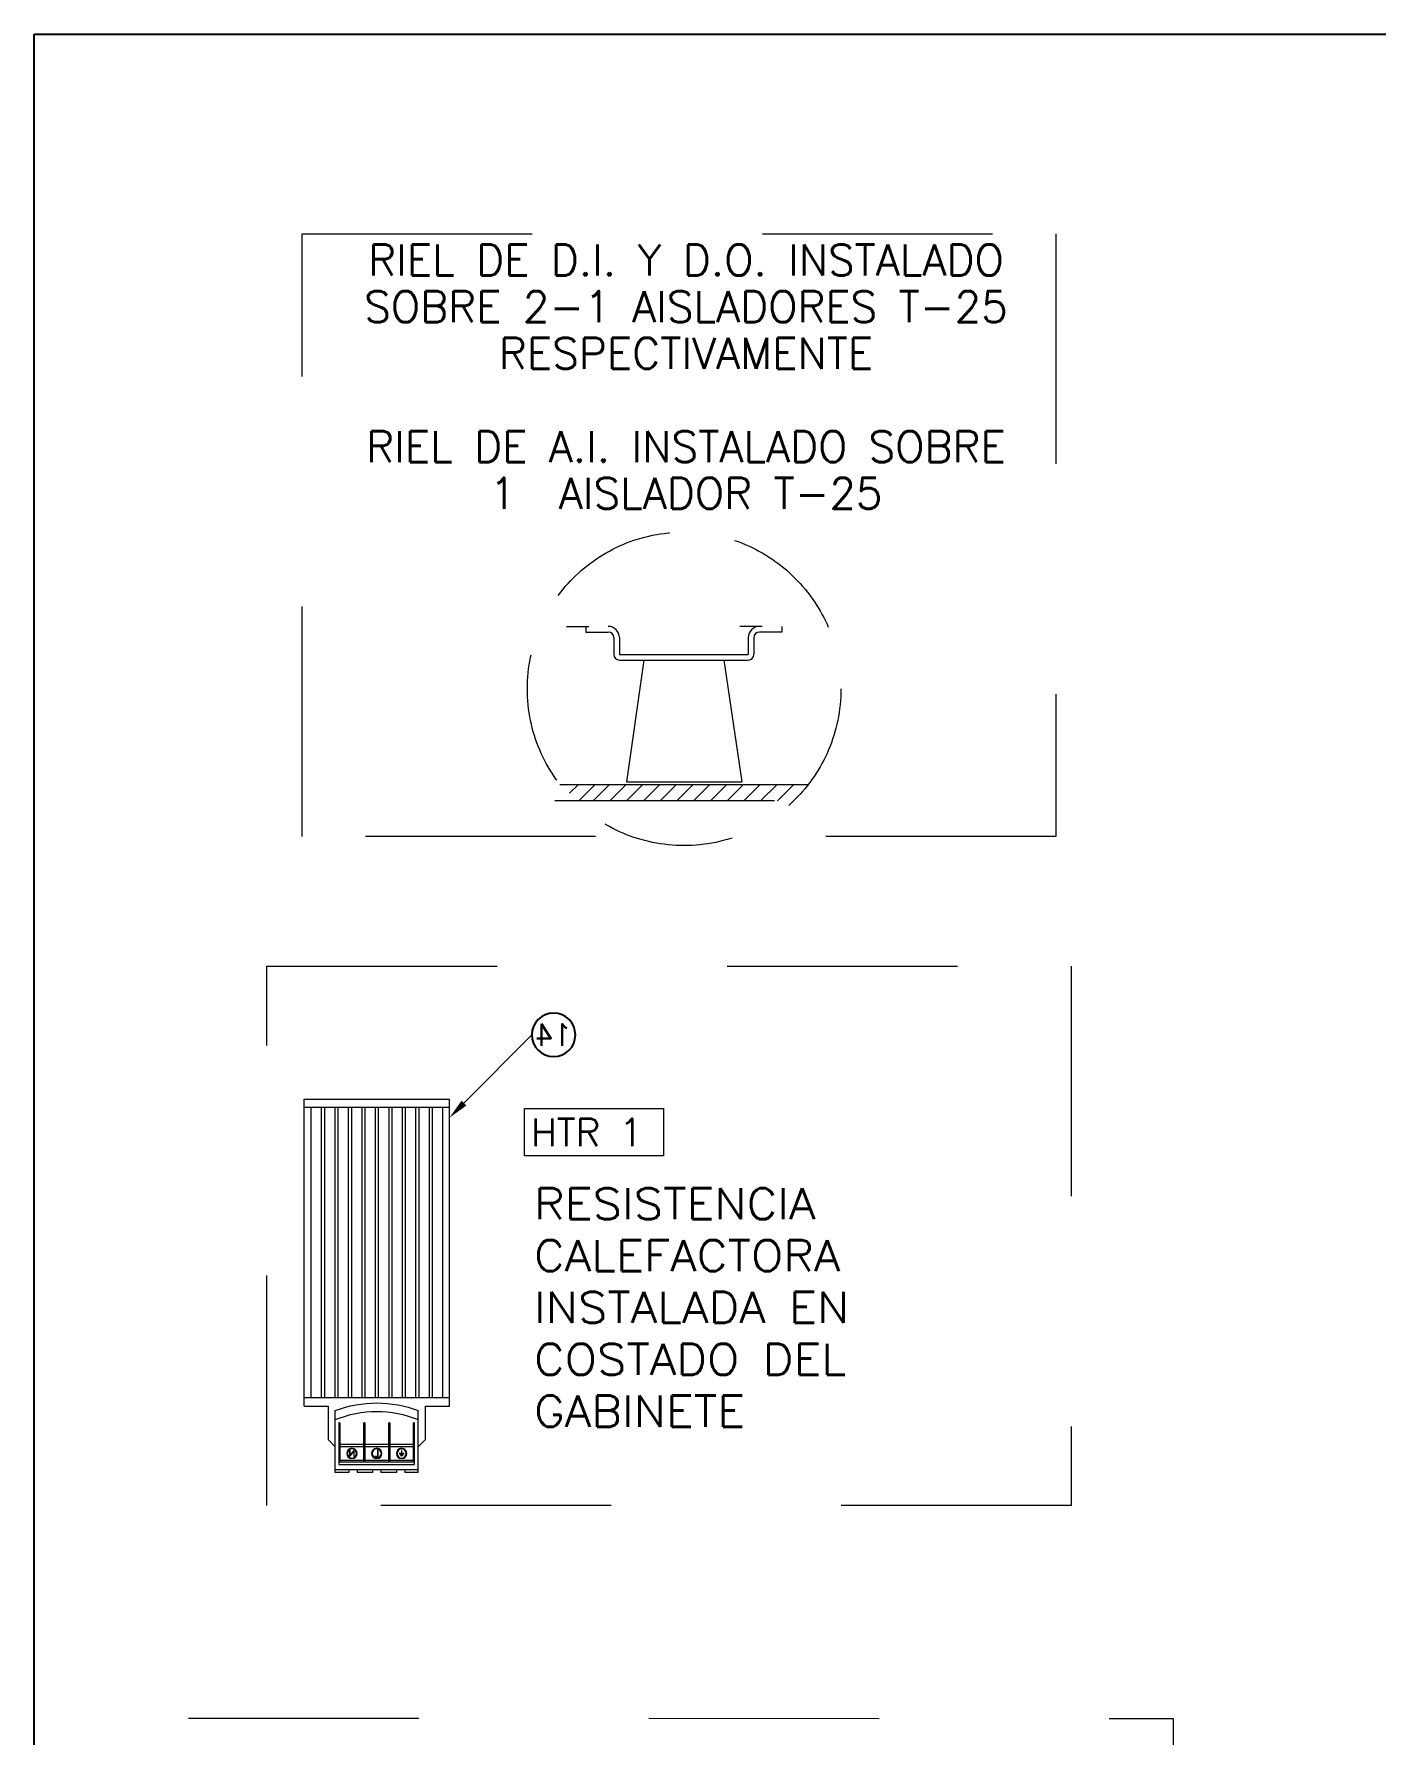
# Model space of a CAD drawing. Header units: millimetres. Extents: x 2205 to 3814, y 620 to 2277.
# Drawn here: x 2205 to 2852, y 1456 to 2277 of the extents above; entities that cross this region are included whole.
import ezdxf
from ezdxf import colors
from ezdxf.entities.mleader import LeaderData, LeaderLine
from ezdxf.enums import TextEntityAlignment as Align
from ezdxf.math import Vec2, Vec3

# ---------------------------------------------------------------- set-up
doc = ezdxf.new("R2010")
doc.units = ezdxf.units.MM
doc.set_wipeout_variables(frame=1)
doc.linetypes.add('Dashed', pattern=[2, 1, -1])
doc.linetypes.add('LÍNEAS_OCULTAS', pattern=[9.525, 6.35, -3.175])
doc.layers.add('BARRA DE TIERRAS', color=255, linetype='Continuous')
for name, color, linetype, lineweight in [('EL-componentes', 7, 'Continuous', 25), ('EL-Cotas', 7, 'Continuous', 18), ('EL-Invisibles', 7, 'LÍNEAS_OCULTAS', 20), ('FO-Texto', 7, 'Continuous', 20)]:
    doc.layers.add(name, color=color, linetype=linetype, lineweight=lineweight)
doc.styles.add('ROMANS', font='romans.shx', dxfattribs={"height": 14})
doc.styles.get("Standard").update_dxf_attribs({"font": 'arial.ttf'})

# ---------------------------------------------------------------- blocks, each defined once
blk = doc.blocks.new('NSYCR55WU2')
at = {"lineweight": 20}
blk.add_wipeout([(-70, 74), (-70, -74), (-58.5, -74), (-58.5, -90.1), (-55, -93.6), (-55, -106), (-48.5, -106), (-48.5, -104.6), (-44.5, -104.6), (-44.5, -106), (-37, -106), (-37, -104.6), (-33, -104.6), (-33, -106), (-25.5, -106), (-25.5, -104.6), (-21.5, -104.6), (-21.5, -106), (-15, -106), (-15, -93.6), (-11.5, -90.1), (-11.5, -74), (0, -74), (0, 74)], dxfattribs=at).dxf.layer = 'EL-componentes'
at = {"layer": 'EL-componentes', "linetype": 'Continuous', "lineweight": 20}
for p, q in [((-70, -74), (-70, 74)), ((0, 74), (-70, 74)), ((0, -74), (0, 74)), ((-70, 70), (0, 70)), ((-66.75, 70), (-66.75, -70)), ((-61.75, 70), (-61.75, -70)), ((-60.25, 70), (-60.25, -70)), ((-55.25, 70), (-55.25, -70)), ((-53.75, 70), (-53.75, -70)), ((-48.75, 70), (-48.75, -70)), ((-47.25, 70), (-47.25, -70)), ((-42.25, 70), (-42.25, -70)), ((-40.75, 70), (-40.75, -70)), ((-35.75, 70), (-35.75, -70)), ((-34.25, 70), (-34.25, -70)), ((-29.25, 70), (-29.25, -70)), ((-27.75, 70), (-27.75, -70)), ((-22.75, 70), (-22.75, -70)), ((-21.25, 70), (-21.25, -70)), ((-16.25, 70), (-16.25, -70)), ((-14.75, 70), (-14.75, -70)), ((-9.75, 70), (-9.75, -70)), ((-8.25, 70), (-8.25, -70)), ((-3.25, 70), (-3.25, -70)), ((-70, -70), (0, -70)), ((-58.5, -74), (-70, -74)), ((-58.5, -90.1), (-58.5, -74)), ((-55, -106), (-55, -76.1)), ((-15, -106), (-15, -76.1)), ((0, -74), (-11.5, -74)), ((-11.5, -74), (-11.5, -90.1)), ((-58.5, -90.1), (-55, -93.6)), ((-53.25, -82.1), (-52.75, -82.1)), ((-53.25, -102.1), (-53.25, -82.1)), ((-53.25, -86), (-52.75, -86)), ((-52.75, -101.1), (-52.75, -82.1)), ((-41.25, -82.1), (-40.75, -82.1)), ((-41.25, -82.1), (-41.25, -101.1)), ((-41.25, -86), (-40.75, -86)), ((-40.75, -101.1), (-40.75, -82.1)), ((-29.25, -82.1), (-28.75, -82.1)), ((-29.25, -82.1), (-29.25, -101.1)), ((-29.25, -86), (-28.75, -86)), ((-28.75, -101.1), (-28.75, -82.1)), ((-17.25, -82.1), (-16.75, -82.1)), ((-17.25, -82.1), (-17.25, -101.1)), ((-17.25, -86), (-16.75, -86)), ((-16.75, -82.1), (-16.75, -102.1)), ((-15, -93.6), (-11.5, -90.1)), ((-52.75, -92.6), (-41.25, -92.6)), ((-52.75, -93.6), (-41.25, -93.6)), ((-48.25, -96.8), (-47.05, -96.8)), ((-48.25, -96.9), (-48.25, -96.8)), ((-45.75, -96.9), (-48.25, -96.9)), ((-47.79, -97.26), (-46.21, -97.26)), ((-47.79, -97.36), (-47.79, -97.26)), ((-46.21, -97.36), (-47.79, -97.36)), ((-47.51, -97.8), (-46.49, -97.8)), ((-47.51, -97.9), (-47.51, -97.8)), ((-46.49, -97.9), (-47.51, -97.9)), ((-47.05, -95.4), (-46.95, -95.4)), ((-47.05, -96.8), (-47.05, -95.4)), ((-46.95, -95.4), (-46.95, -96.8)), ((-46.95, -96.8), (-45.75, -96.8)), ((-46.49, -97.8), (-46.49, -97.9)), ((-46.21, -97.26), (-46.21, -97.36)), ((-45.75, -96.8), (-45.75, -96.9)), ((-40.75, -92.6), (-29.25, -92.6)), ((-40.75, -93.6), (-29.25, -93.6)), ((-35.68, -95.12), (-35.36, -95.12)), ((-35.68, -98.65), (-35.68, -95.12)), ((-35.36, -95.12), (-35.36, -98.29)), ((-35.36, -98.29), (-34, -98.29)), ((-34, -98.29), (-34, -98.65)), ((-28.75, -92.6), (-17.25, -92.6)), ((-28.75, -93.6), (-17.25, -93.6)), ((-24.15, -95.35), (-24.1, -95.35)), ((-24.15, -98.35), (-24.15, -95.35)), ((-23.88, -98.35), (-24.15, -98.35)), ((-22.12, -97.71), (-24.1, -95.35)), ((-23.88, -95.99), (-21.91, -98.35)), ((-23.88, -95.99), (-23.88, -98.35)), ((-22.12, -95.35), (-21.85, -95.35)), ((-22.12, -97.71), (-22.12, -95.35)), ((-21.85, -98.35), (-21.91, -98.35)), ((-21.85, -95.35), (-21.85, -98.35)), ((-15, -104.6), (-55, -104.6)), ((-55, -106), (-48.5, -106)), ((-16.75, -102.1), (-53.25, -102.1)), ((-41.25, -100.1), (-52.75, -100.1)), ((-52.75, -101.1), (-41.25, -101.1)), ((-48.5, -104.6), (-48.5, -106)), ((-44.5, -104.6), (-44.5, -106)), ((-44.5, -106), (-37, -106)), ((-29.25, -100.1), (-40.75, -100.1)), ((-40.75, -101.1), (-29.25, -101.1)), ((-37, -104.6), (-37, -106)), ((-34, -98.65), (-35.68, -98.65)), ((-33, -104.6), (-33, -106)), ((-33, -106), (-25.5, -106)), ((-17.25, -100.1), (-28.75, -100.1)), ((-28.75, -101.1), (-17.25, -101.1)), ((-25.5, -104.6), (-25.5, -106)), ((-21.5, -104.6), (-21.5, -106)), ((-21.5, -106), (-15, -106))]:
    blk.add_line(p, q, dxfattribs=at)
for centre, radius in [((-47, -96.85), 2.5), ((-47, -96.85), 2.2), ((-35, -96.85), 2.5), ((-35, -96.85), 2.2), ((-23, -96.85), 2.5), ((-23, -96.85), 2.2)]:
    blk.add_circle(centre, radius, dxfattribs=at)
for radius, start, end in [(57.36, 69.59205, 110.40795), (53.26, 67.94183, 112.05817)]:
    blk.add_arc((-35, -129.86), radius, start, end, dxfattribs=at)
blk = doc.blocks.new('_TagCircle')
at = {"linetype": 'Continuous', "transparency": 16777216}
blk.add_wipeout([(-0.09, 3), (-0.28, 2.99), (-0.47, 2.96), (-0.65, 2.93), (-0.84, 2.88), (-1.02, 2.82), (-1.19, 2.75), (-1.36, 2.67), (-1.53, 2.58), (-1.69, 2.48), (-1.84, 2.37), (-1.98, 2.25), (-2.12, 2.12), (-2.25, 1.98), (-2.37, 1.84), (-2.48, 1.69), (-2.58, 1.53), (-2.67, 1.36), (-2.75, 1.19), (-2.82, 1.02), (-2.88, 0.84), (-2.93, 0.65), (-2.96, 0.47), (-2.99, 0.28), (-3, 0.09), (-3, -0.09), (-2.99, -0.28), (-2.96, -0.47), (-2.93, -0.65), (-2.88, -0.84), (-2.82, -1.02), (-2.75, -1.19), (-2.67, -1.36), (-2.58, -1.53), (-2.48, -1.69), (-2.37, -1.84), (-2.25, -1.98), (-2.12, -2.12), (-1.98, -2.25), (-1.84, -2.37), (-1.69, -2.48), (-1.53, -2.58), (-1.36, -2.67), (-1.19, -2.75), (-1.02, -2.82), (-0.84, -2.88), (-0.65, -2.93), (-0.47, -2.96), (-0.28, -2.99), (-0.09, -3), (0, -3), (0.09, -3), (0.28, -2.99), (0.47, -2.96), (0.65, -2.93), (0.84, -2.88), (1.02, -2.82), (1.19, -2.75), (1.36, -2.67), (1.53, -2.58), (1.69, -2.48), (1.84, -2.37), (1.98, -2.25), (1.98, -2.25), (2.12, -2.12), (2.25, -1.98), (2.37, -1.84), (2.48, -1.69), (2.58, -1.53), (2.67, -1.36), (2.75, -1.19), (2.82, -1.02), (2.88, -0.84), (2.93, -0.65), (2.96, -0.47), (2.99, -0.28), (3, 0), (3, 0.09), (2.99, 0.28), (2.98, 0.38), (2.96, 0.47), (2.93, 0.65), (2.88, 0.84), (2.82, 1.02), (2.75, 1.19), (2.67, 1.36), (2.58, 1.53), (2.48, 1.69), (2.37, 1.84), (2.25, 1.98), (2.12, 2.12), (1.98, 2.25), (1.84, 2.37), (1.69, 2.48), (1.55, 2.58), (1.36, 2.67), (1.19, 2.75), (1.02, 2.82), (0.84, 2.88), (0.65, 2.93), (0.47, 2.96), (0.28, 2.99), (0.09, 3)], dxfattribs=at)
at = {"color": 0, "linetype": 'ByBlock', "lineweight": -2, "transparency": 16777216}
blk.add_circle((0, 0), 3, dxfattribs=at)
at = {"layer": 'EL-Cotas', "color": 0, "transparency": 16777216, "style": 'ROMANS'}
blk.add_attdef('#', text='', height=3, dxfattribs=at).set_placement((0, -1.5), align=Align.CENTER)

msp = doc.modelspace()

# ---------------------------------------------------------------- linework, layer by layer
at = {"layer": 'BARRA DE TIERRAS', "color": 7, "linetype": 'Continuous', "lineweight": 13, "ltscale": 0.1}
for p, q in [((2461.386, 1990.839), (2472.186, 1990.839)), ((2470.799, 1990.839), (2470.799, 1988.139)), ((2470.799, 1988.139), (2481.599, 1988.139)), ((2484.299, 1985.439), (2484.299, 1977.339)), ((2486.999, 1985.439), (2486.999, 1977.339)), ((2555.886, 1990.839), (2545.086, 1990.839)), ((2549.099, 1985.439), (2549.099, 1977.339)), ((2551.799, 1985.439), (2551.799, 1977.339)), ((2565.299, 1988.139), (2554.499, 1988.139)), ((2565.299, 1990.839), (2565.299, 1988.139)), ((2486.999, 1977.339), (2549.099, 1977.339)), ((2486.999, 1974.639), (2549.099, 1974.639)), ((2498.772, 1974.639), (2490.431, 1915.947)), ((2498.772, 1974.639), (2537.325, 1974.639)), ((2537.325, 1974.639), (2545.936, 1915.947)), ((2490.431, 1915.947), (2545.936, 1915.947))]:
    msp.add_line(p, q, dxfattribs=at)
for centre, radius, start, end in [((2481.599, 1985.439), 5.4, 0, 90), ((2481.599, 1985.439), 2.7, 0, 90), ((2554.499, 1985.439), 5.4, 90, 180), ((2554.499, 1985.439), 2.7, 90, 180), ((2486.999, 1977.339), 2.7, 180, 270), ((2549.099, 1977.339), 2.7, 270, 0)]:
    msp.add_arc(centre, radius, start, end, dxfattribs=at)
at = {"layer": 'EL-componentes', "color": 7, "linetype": 'Continuous', "lineweight": 15, "ltscale": 0.1}
for p, q in [((2458.239, 1914.673), (2578.128, 1914.673)), ((2462.939, 1910.432), (2467.179, 1914.673)), ((2467.375, 1906.786), (2475.261, 1914.673)), ((2474.269, 1906.786), (2482.155, 1914.673)), ((2482.351, 1906.786), (2490.238, 1914.673)), ((2490.433, 1906.786), (2498.32, 1914.673)), ((2498.515, 1906.786), (2506.402, 1914.673)), ((2498.772, 1914.673), (2537.325, 1914.673)), ((2506.598, 1906.786), (2514.484, 1914.673)), ((2514.68, 1906.786), (2522.567, 1914.673)), ((2522.762, 1906.786), (2530.649, 1914.673)), ((2530.844, 1906.786), (2538.731, 1914.673)), ((2538.927, 1906.786), (2546.813, 1914.673)), ((2547.009, 1906.786), (2554.895, 1914.673)), ((2555.091, 1906.786), (2562.978, 1914.673)), ((2563.173, 1906.786), (2571.06, 1914.673)), ((2561.729, 1906.786), (2455.813, 1906.786))]:
    msp.add_line(p, q, dxfattribs=at)
at = {"layer": 'EL-Cotas', "linetype": 'Dashed', "lineweight": 5, "ltscale": 111}
for points in [[(2697.47, 1889.438), (2333.919, 1889.438), (2333.919, 2180.233), (2697.47, 2180.233)], [(2279.198, 1464.228), (2754.043, 1464.144), (2754.043, 1284.299), (2279.198, 1284.299)]]:
    msp.add_lwpolyline(points, close=True, dxfattribs=at)
at = {"layer": 'EL-Cotas', "linetype": 'Continuous', "lineweight": 5, "ltscale": 0.1}
msp.add_lwpolyline([(2441.236, 1758.369), (2508.251, 1758.369), (2508.251, 1735.419), (2441.236, 1735.419)], close=True, dxfattribs=at)
at = {"layer": 'EL-Invisibles', "color": 7, "ltscale": 10}
msp.add_circle((2518.184, 1960.737), 75.6, dxfattribs=at)

# ---------------------------------------------------------------- block references
at = {"layer": 'EL-componentes', "xscale": -1}
msp.add_blockref('NSYCR55WU2', (2334.944, 1688.779), dxfattribs=at)

# ---------------------------------------------------------------- texts
at = {"layer": 'EL-Cotas', "linetype": 'Continuous', "style": 'ROMANS'}
msp.add_text('HTR 1', height=13.2408, dxfattribs=at).set_placement((2444.287, 1740.194))
at = {"layer": 'EL-Cotas', "linetype": 'Continuous', "lineweight": 5, "ltscale": 0.1, "insert": (2445.781, 1719.877), "char_height": 15, "width": 275.38126, "attachment_point": 1, "style": 'ROMANS'}
msp.add_mtext('{\\W1.1;RESISTENCIA CALEFACTORA INSTALADA EN COSTADO DEL GABINETE}', dxfattribs=at)
at = {"layer": 'FO-Texto', "linetype": 'Continuous', "insert": (2519.113, 2111.344), "char_height": 15, "attachment_point": 5, "line_spacing_factor": 0.9, "style": 'ROMANS'}
msp.add_mtext_dynamic_manual_height_columns('\\pxqc;RIEL DE D.I. Y D.O. INSTALADO SOBRE 2-1 AISLADORES T-25 RESPECTIVAMENTE\\P\\PRIEL DE A.I. INSTALADO SOBRE \\P1  AISLADOR T-25', width=378.66322, gutter_width=60, heights=[0], dxfattribs=at)

# ---------------------------------------------------------------- next in the draw order: linework, layer by layer
msp.add_lwpolyline([(2204.632, 2276.575), (3814.151, 2276.575), (3814.151, 619.608), (2204.632, 619.608)], close=True)
at = {"layer": 'EL-Cotas', "linetype": 'Dashed', "lineweight": 5, "ltscale": 111}
msp.add_lwpolyline([(2316.994, 1826.959), (2704.927, 1826.959), (2704.927, 1566.761), (2316.994, 1566.761)], close=True, dxfattribs=at)

# ---------------------------------------------------------------- next in the draw order: leaders
at = {"layer": 'EL-Cotas', "color": 7, "linetype": 'Continuous', "lineweight": 5, "ltscale": 0.1}
ml = msp.add_multileader_block('Standard', dxfattribs=at)
ml.set_content('_TagCircle', color=7, scale=-3.5)
ml.set_attribute('#', '14', width=0)
ml.set_leader_properties(color=256, linetype='ByLayer', lineweight=-1)
ml.build(insert=Vec2(0, 0))
ml.multileader.update_dxf_attribs({"has_dogleg": 0, "text_right_attachment_type": 6, "dogleg_length": 1, "arrow_head_size": 10, "scale": 2})
ctx = ml.context
ctx.base_point, ctx.scale, ctx.char_height, ctx.arrow_head_size, ctx.landing_gap_size, ctx.plane_origin = Vec3(2444.758, 1793.837), 2, 8, 10, 4, Vec3(2422.686, 1802.677)
ctx.right_attachment, ctx.text_align_type = 6, 2
notes = []
notes.append((ctx, [(0, (1, 1, 0), (2442.758, 1793.837), (1, 0), 2, [(0, [(2404.944, 1753.826)], 0, [])])]))
ctx.block.insert, ctx.block.scale = Vec3(2455.258, 1793.837), Vec3(-3.5, 3.5, 3.5)
for ctx, leaders in notes:
    for number, flags, end, landing, length, lines in leaders:
        leader = LeaderData()
        leader.index, (leader.has_last_leader_line, leader.has_dogleg_vector, leader.attachment_direction) = number, flags
        leader.last_leader_point, leader.dogleg_vector, leader.dogleg_length = Vec3(end), Vec3(landing), length
        for number, points, colour, breaks in lines:
            line = LeaderLine()
            line.index, line.vertices, line.color, line.breaks = number, Vec3.list(points), colors.encode_raw_color(colour), breaks
            leader.lines.append(line)
        ctx.leaders.append(leader)

doc.saveas('drawing.dxf')
